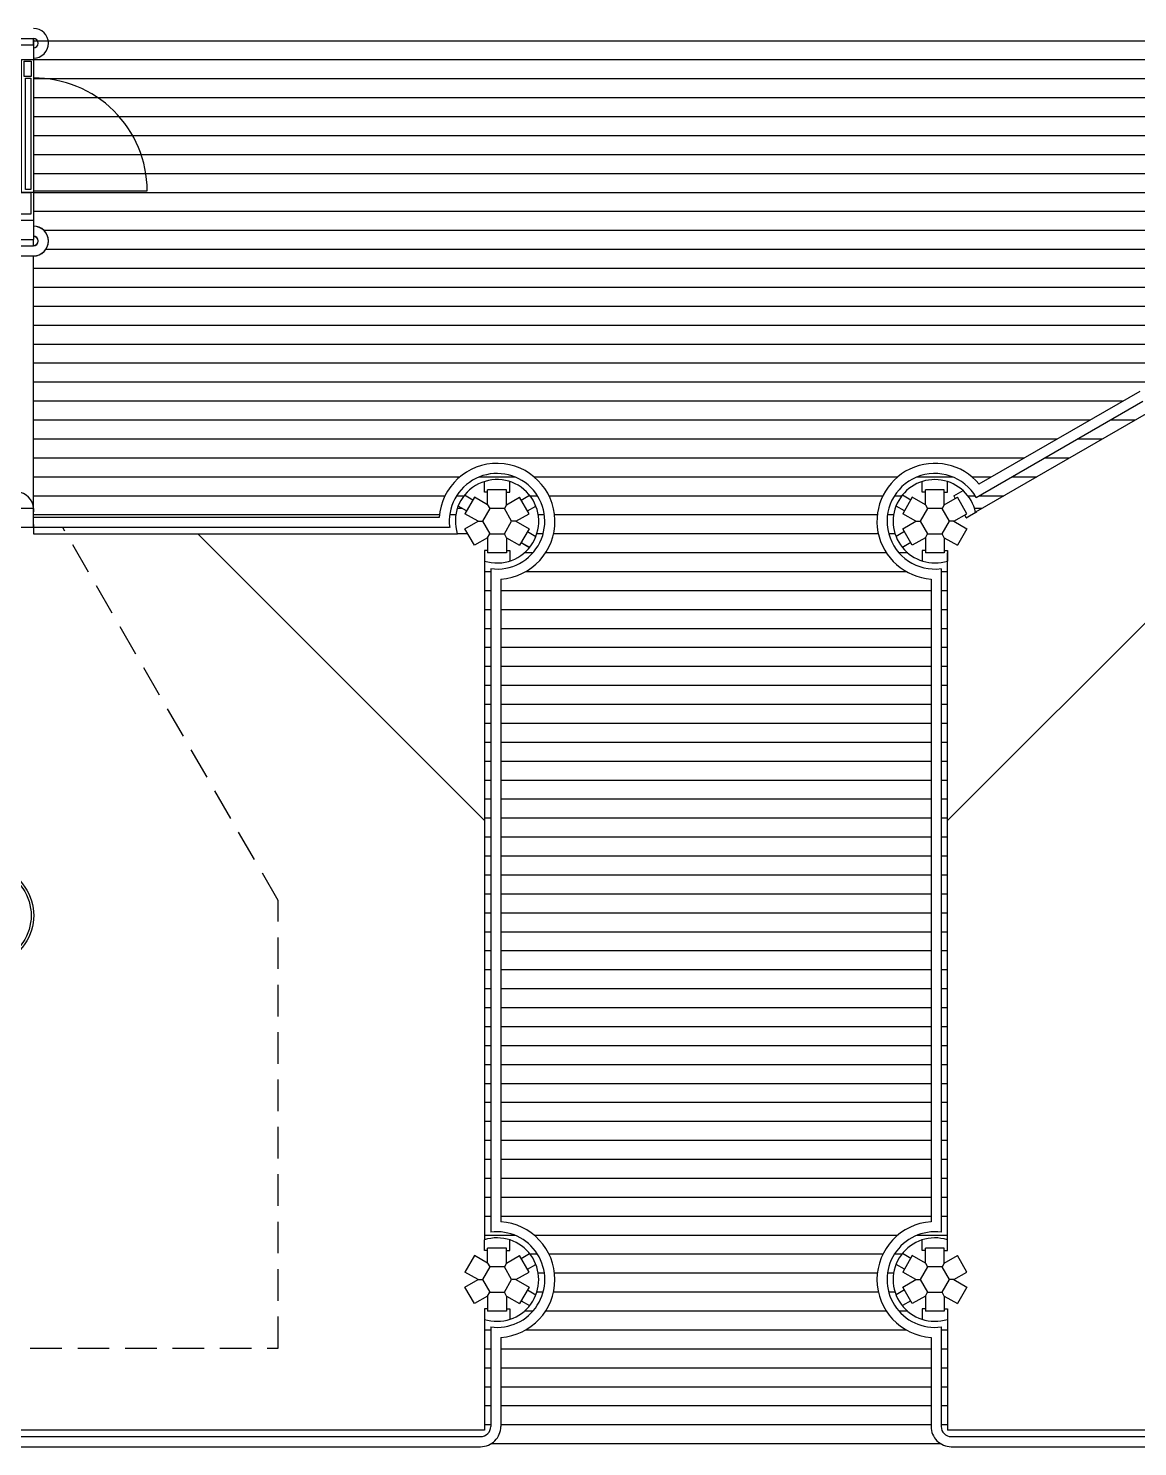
# Model space of a CAD drawing. Header units: millimetres. Extents: x 2686 to 2939, y 1294 to 1441.
# Drawn here: x 2791.86 to 2800.63, y 1316.18 to 1327.4 of the extents above; entities that cross this region are included whole.
import ezdxf

# ---------------------------------------------------------------- set-up
doc = ezdxf.new("R2010")
doc.units = ezdxf.units.MM
doc.linetypes.add('DASHED', pattern=[19.05, 12.7, -6.35])
doc.linetypes.add('HIDDEN', pattern=[0.375, 0.25, -0.125])
for name, color, linetype in [('AR-ALV-C', 2, 'Continuous'), ('AR-CORRIMAO-guardacorpo-V1', 64, 'Continuous'), ('AR-CORRIMAO-V', 52, 'Continuous'), ('AR-CORRIMAO-V1', 52, 'Continuous'), ('AR-ELEV1', 2, 'Continuous'), ('AR-ELEV2', 2, 'Continuous'), ('AR-ELEV3', 2, 'Continuous'), ('AR-ELEVADOR', 1, 'Continuous'), ('AR-ESTMA-C', 1, 'Continuous'), ('AR-ESTMA-V', 2, 'Continuous'), ('ar-piso-tabua', 1, 'Continuous'), ('AR-PISO-V', 1, 'Continuous'), ('AR-PISO-V1', 1, 'Continuous'), ('AR-PISO-V2', 2, 'Continuous'), ('AR-PROJ', 1, 'HIDDEN'), ('EQUIPAMENTO', 2, 'Continuous'), ('PLAT-CONG', 7, 'Continuous'), ('projeção', 1, 'DASHED')]:
    doc.layers.add(name, color=color, linetype=linetype)

# ---------------------------------------------------------------- blocks, each defined once
blk = doc.blocks.new('elev-plataforma-planta')
at = {"layer": 'AR-ELEV1'}
for p, q in [((0.312, 1.31), (0.312, 0.113)), ((1.102, 1.27), (0.312, 1.27)), ((1.102, 1.29), (1.102, 0.113)), ((1.142, 1.29), (1.102, 1.29)), ((1.142, 1.29), (1.142, 0.113)), ((1.142, 1.27), (1.162, 1.27)), ((0.05, 1.209), (0.258, 1.209)), ((0.203, 1.083), (0.258, 1.209)), ((0.258, 1.209), (0.258, 0.218)), ((0.053, 1.083), (0.203, 1.083)), ((0.203, 1.083), (0.203, 0.342)), ((0.203, 0.342), (0.053, 0.342)), ((0.258, 0.218), (0.203, 0.342)), ((0.258, 0.218), (0.05, 0.218))]:
    blk.add_line(p, q, dxfattribs=at)
at = {"layer": 'AR-ELEV1', "color": 1}
for p, q in [((0.312, 1.086), (0.338, 1.073)), ((0.313, 1.12), (0.368, 1.091)), ((0.355, 1.046), (0.355, 0.369)), ((0.385, 1.064), (0.385, 0.351)), ((0.312, 0.329), (0.338, 0.343)), ((0.313, 0.296), (0.368, 0.324))]:
    blk.add_line(p, q, dxfattribs=at)
at = {"layer": 'AR-ELEV1'}
blk.add_lwpolyline([(1.14, 0.073), (1.261, 0.073), (1.261, 0.018), (1.14, 0.018)], close=True, dxfattribs=at)
blk.add_circle((0.123, 0.715), 0.0578, dxfattribs=at)
at = {"layer": 'AR-ELEV1', "color": 1}
for centre, start, end in [((0.325, 1.046), 0, 62.7325), ((0.355, 1.064), 0, 62.7325), ((0.325, 0.369), 297.2675, 0), ((0.355, 0.351), 297.2675, 0)]:
    blk.add_arc(centre, 0.03, start, end, dxfattribs=at)
at = {"layer": 'AR-ELEV2'}
for p, q in [((1.162, 1.31), (0.272, 1.31)), ((0.272, 1.31), (0.272, 0.113)), ((1.162, 1.31), (1.162, 0.113)), ((0.272, 0.113), (0.312, 0.113)), ((0.312, 0.113), (1.102, 0.113)), ((1.102, 0.113), (1.162, 0.113))]:
    blk.add_line(p, q, dxfattribs=at)
for points in [[(0.05, 0.206), (0.221, 0.206), (0.221, 0.021), (0.05, 0.021)], [(0.221, 0.094), (1.274, 0.094), (1.274, 0), (0.221, 0)]]:
    blk.add_lwpolyline(points, close=True, dxfattribs=at)
at = {"layer": 'AR-ELEV3'}
for p, q in [((0, 0), (0, 1.384)), ((0, 1.384), (1.24, 1.384)), ((0.05, 0.218), (0.05, 1.384)), ((1.24, 0.094), (1.24, 1.384)), ((0.05, 1.334), (1.19, 1.334)), ((1.19, 0.094), (1.19, 1.334)), ((0.221, 0), (0, 0))]:
    blk.add_line(p, q, dxfattribs=at)
blk.add_lwpolyline([(0.245, 0.063), (1.125, 0.063), (1.125, 0.021), (0.245, 0.021)], close=True, dxfattribs=at)
at = {"layer": 'projeção'}
blk.add_line((0.235, 0), (0.235, -0.9), dxfattribs=at)
blk.add_arc((0.234, -0.008), 0.892, 270.0946, 0.5456, dxfattribs=at)
blk = doc.blocks.new('pilar15')
at = {"layer": 'AR-ESTMA-C'}
for p, q in [((0.075, 0.25), (-0.075, 0.25)), ((-0.075, 0.13), (-0.075, 0.25)), ((0.075, 0.13), (0.075, 0.25)), ((-0.179, 0.19), (-0.254, 0.06)), ((-0.075, 0.13), (-0.179, 0.19)), ((-0.075, 0.13), (-0.058, 0.1)), ((0.075, 0.13), (0.058, 0.1)), ((0.075, 0.13), (0.179, 0.19)), ((0.254, 0.06), (0.179, 0.19)), ((-0.15, 0), (-0.254, 0.06)), ((-0.254, -0.06), (-0.15, 0)), ((-0.15, 0), (-0.115, 0)), ((0.15, 0), (0.115, 0)), ((0.15, 0), (0.254, 0.06)), ((0.15, 0), (0.254, -0.06)), ((-0.179, -0.19), (-0.254, -0.06)), ((-0.075, -0.13), (-0.058, -0.1)), ((0.075, -0.13), (0.058, -0.1)), ((0.254, -0.06), (0.179, -0.19)), ((-0.075, -0.13), (-0.179, -0.19)), ((-0.075, -0.13), (-0.075, -0.25)), ((0.075, -0.13), (0.179, -0.19)), ((0.075, -0.13), (0.075, -0.25)), ((0.075, -0.25), (-0.075, -0.25))]:
    blk.add_line(p, q, dxfattribs=at)
blk.add_lwpolyline([(0.058, 0.1), (-0.058, 0.1), (-0.115, 0), (-0.058, -0.1), (0.058, -0.1), (0.115, 0)], close=True, dxfattribs=at)
blk = doc.blocks.new('A$C5F2C59A8')
at = {"layer": 'AR-ALV-C'}
for p, q in [((7.13, 16.07), (9.83, 16.07)), ((9.83, 16.07), (9.83, 15.954)), ((9.83, 14.68), (7.28, 14.68)), ((9.83, 14.68), (9.83, 14.53)), ((7.13, 14.53), (9.83, 14.53)), ((9.83, 12.4), (9.83, 12.375)), ((9.83, 12.25), (9.83, 12.4)), ((9.83, 12.275), (9.83, 12.25))]:
    blk.add_line(p, q, dxfattribs=at)
for points in [[(9.83, 12.25), (7.13, 12.25, -0.426898), (4.85, 14.53), (4.85, 14.85)], [(9.83, 12.4), (7.13, 12.4, -0.427792), (5, 14.53), (5, 14.85)]]:
    blk.add_lwpolyline(points, format="xyb", dxfattribs=at)
at = {"layer": 'AR-CORRIMAO-guardacorpo-V1'}
for p, q in [((7.18, 14.48), (9.83, 14.48)), ((7.26, 14.4), (9.83, 14.4))]:
    blk.add_line(p, q, dxfattribs=at)
for centre, radius, start in [((9.83, 14.518), 0.118, 270), ((9.83, 14.518), 0.0375, 270), ((9.7, 12.4), 0.13, 0)]:
    blk.add_arc(centre, radius, start, 90, dxfattribs=at)
at = {"layer": 'AR-CORRIMAO-V'}
for p, q in [((7.13, 16.12), (9.83, 16.12)), ((13.041, 12.33), (9.83, 12.33)), ((13.123, 12.25), (9.83, 12.25)), ((13.448, 11.925), (13.448, 6.675)), ((17.012, 11.925), (17.012, 6.675)), ((13.528, 11.843), (13.528, 6.757)), ((16.932, 11.843), (16.932, 6.757))]:
    blk.add_line(p, q, dxfattribs=at)
for centre, radius, start, end in [((9.83, 16.082), 0.118, 270, 90), ((9.83, 16.082), 0.0375, 270, 90), ((13.498, 12.3), 0.458, 273.7542, 176.2509), ((16.962, 12.3), 0.458, 40.0553, 266.2461), ((13.498, 12.3), 0.378, 262.4033, 187.6029), ((16.962, 12.3), 0.378, 30.0003, 277.5971)]:
    blk.add_arc(centre, radius, start, end, dxfattribs=at)
at = {"layer": 'AR-CORRIMAO-V1'}
for p, q in [((17.29, 12.489), (18.608, 13.25)), ((17.313, 12.595), (18.586, 13.33))]:
    blk.add_line(p, q, dxfattribs=at)
at = {"layer": 'AR-ESTMA-V', "ltscale": 0.25}
for p, q in [((13.398, 12.53), (13.398, 12.615)), ((13.598, 12.53), (13.598, 12.615)), ((16.862, 12.53), (16.862, 12.615)), ((17.062, 12.53), (17.062, 12.615)), ((13.307, 12.468), (13.241, 12.506)), ((13.423, 12.53), (13.398, 12.53)), ((13.573, 12.53), (13.598, 12.53)), ((13.69, 12.468), (13.756, 12.506)), ((16.771, 12.468), (16.705, 12.506)), ((16.887, 12.53), (16.862, 12.53)), ((17.037, 12.53), (17.062, 12.53)), ((17.111, 12.502), (17.185, 12.544)), ((17.111, 12.502), (17.124, 12.48)), ((13.225, 12.4), (13.184, 12.4)), ((13.257, 12.382), (13.191, 12.42)), ((13.74, 12.382), (13.806, 12.42)), ((16.721, 12.382), (16.655, 12.42)), ((17.211, 12.328), (17.199, 12.35)), ((17.211, 12.328), (17.295, 12.377)), ((13.267, 12.2), (13.184, 12.2)), ((13.69, 12.132), (13.756, 12.094)), ((13.74, 12.218), (13.806, 12.18)), ((16.721, 12.218), (16.655, 12.18)), ((16.771, 12.132), (16.705, 12.094)), ((13.398, 12.07), (13.398, 11.986)), ((13.423, 12.07), (13.398, 12.07)), ((13.573, 12.07), (13.598, 12.07)), ((13.598, 12.07), (13.598, 11.986)), ((16.862, 12.07), (16.862, 11.986)), ((16.887, 12.07), (16.862, 12.07)), ((17.037, 12.07), (17.062, 12.07)), ((17.062, 12.07), (17.062, 11.986))]:
    blk.add_line(p, q, dxfattribs=at)
at = {"layer": 'ar-piso-tabua'}
for p, q in [((20.426, 16.1), (9.83, 16.1)), ((20.426, 15.95), (9.83, 15.95)), ((20.426, 15.8), (9.83, 15.8)), ((20.386, 15.65), (9.83, 15.65)), ((20.426, 15.5), (9.83, 15.5)), ((20.426, 15.35), (9.83, 15.35)), ((20.426, 15.2), (9.83, 15.2)), ((20.426, 15.05), (9.83, 15.05)), ((20.426, 14.9), (9.83, 14.9)), ((20.426, 14.75), (9.83, 14.75)), ((20.426, 14.6), (9.914, 14.6)), ((20.426, 14.45), (9.926, 14.45)), ((20.426, 14.3), (9.83, 14.3)), ((20.426, 14.15), (9.83, 14.15)), ((20.426, 14), (9.83, 14)), ((20.426, 13.85), (9.83, 13.85)), ((20.426, 13.7), (9.83, 13.7)), ((20.426, 13.55), (9.83, 13.55)), ((20.426, 13.4), (9.83, 13.4)), ((18.448, 13.25), (9.83, 13.25)), ((18.188, 13.1), (9.83, 13.1)), ((18.548, 13.1), (18.348, 13.1)), ((17.928, 12.95), (9.83, 12.95)), ((18.288, 12.95), (18.088, 12.95)), ((17.668, 12.8), (9.83, 12.8)), ((18.028, 12.8), (17.828, 12.8)), ((13.202, 12.65), (9.83, 12.65)), ((13.642, 12.65), (13.355, 12.65)), ((13.642, 12.65), (13.641, 12.65)), ((16.666, 12.65), (13.794, 12.65)), ((17.106, 12.65), (16.819, 12.65)), ((17.408, 12.65), (17.257, 12.65)), ((17.768, 12.65), (17.568, 12.65)), ((13.086, 12.5), (9.83, 12.5)), ((13.236, 12.5), (13.177, 12.5)), ((13.819, 12.5), (13.761, 12.5)), ((16.55, 12.5), (13.91, 12.5)), ((16.7, 12.5), (16.641, 12.5)), ((17.283, 12.5), (17.225, 12.5)), ((17.509, 12.5), (17.309, 12.5)), ((13.043, 12.35), (9.83, 12.35)), ((13.172, 12.35), (13.123, 12.35)), ((13.873, 12.35), (13.824, 12.35)), ((16.507, 12.35), (13.954, 12.35)), ((16.636, 12.35), (16.587, 12.35)), ((17.335, 12.4), (17.277, 12.4)), ((13.873, 12.25), (13.873, 12.25)), ((13.873, 12.25), (13.873, 12.25)), ((16.587, 12.25), (16.587, 12.25)), ((13.863, 12.2), (13.813, 12.2)), ((16.515, 12.2), (13.945, 12.2)), ((16.648, 12.2), (16.597, 12.2)), ((13.782, 12.05), (13.713, 12.05)), ((13.819, 12.1), (13.819, 12.1)), ((13.819, 12.1), (13.819, 12.1)), ((16.578, 12.05), (13.882, 12.05)), ((16.641, 12.1), (16.641, 12.1)), ((16.747, 12.05), (16.678, 12.05)), ((13.448, 11.9), (13.398, 11.9)), ((13.642, 11.95), (13.641, 11.95)), ((13.642, 11.95), (13.641, 11.95)), ((16.739, 11.9), (13.722, 11.9)), ((16.819, 11.95), (16.819, 11.95)), ((17.062, 11.9), (17.012, 11.9)), ((13.448, 11.75), (13.398, 11.75)), ((16.932, 11.75), (13.528, 11.75)), ((17.062, 11.75), (17.012, 11.75)), ((13.448, 11.6), (13.398, 11.6)), ((16.932, 11.6), (13.528, 11.6)), ((17.062, 11.6), (17.012, 11.6)), ((13.448, 11.45), (13.398, 11.45)), ((16.932, 11.45), (13.528, 11.45)), ((17.062, 11.45), (17.012, 11.45)), ((13.448, 11.3), (13.398, 11.3)), ((16.932, 11.3), (13.528, 11.3)), ((17.062, 11.3), (17.012, 11.3)), ((13.448, 11.15), (13.398, 11.15)), ((16.932, 11.15), (13.528, 11.15)), ((17.062, 11.15), (17.012, 11.15)), ((13.448, 11), (13.398, 11)), ((16.932, 11), (13.528, 11)), ((17.062, 11), (17.012, 11)), ((13.448, 10.85), (13.398, 10.85)), ((16.932, 10.85), (13.528, 10.85)), ((17.062, 10.85), (17.012, 10.85)), ((13.448, 10.7), (13.398, 10.7)), ((16.932, 10.7), (13.528, 10.7)), ((17.062, 10.7), (17.012, 10.7)), ((13.448, 10.55), (13.398, 10.55)), ((16.932, 10.55), (13.528, 10.55)), ((17.062, 10.55), (17.012, 10.55)), ((13.448, 10.4), (13.398, 10.4)), ((16.932, 10.4), (13.528, 10.4)), ((17.062, 10.4), (17.012, 10.4)), ((13.448, 10.25), (13.398, 10.25)), ((16.932, 10.25), (13.528, 10.25)), ((17.062, 10.25), (17.012, 10.25)), ((13.448, 10.1), (13.398, 10.1)), ((16.932, 10.1), (13.528, 10.1)), ((17.062, 10.1), (17.012, 10.1)), ((13.448, 9.95), (13.398, 9.95)), ((16.932, 9.95), (13.528, 9.95)), ((17.062, 9.95), (17.012, 9.95)), ((13.448, 9.8), (13.398, 9.8)), ((16.932, 9.8), (13.528, 9.8)), ((17.062, 9.8), (17.012, 9.8)), ((13.448, 9.65), (13.398, 9.65)), ((16.932, 9.65), (13.528, 9.65)), ((17.062, 9.65), (17.012, 9.65)), ((13.448, 9.5), (13.398, 9.5)), ((16.932, 9.5), (13.528, 9.5)), ((17.062, 9.5), (17.012, 9.5)), ((13.448, 9.35), (13.398, 9.35)), ((16.932, 9.35), (13.528, 9.35)), ((17.062, 9.35), (17.012, 9.35)), ((13.448, 9.2), (13.398, 9.2)), ((16.932, 9.2), (13.528, 9.2)), ((17.062, 9.2), (17.012, 9.2)), ((13.448, 9.05), (13.398, 9.05)), ((16.932, 9.05), (13.528, 9.05)), ((17.062, 9.05), (17.012, 9.05)), ((13.448, 8.9), (13.398, 8.9)), ((16.932, 8.9), (13.528, 8.9)), ((17.062, 8.9), (17.012, 8.9)), ((13.448, 8.75), (13.398, 8.75)), ((16.932, 8.75), (13.528, 8.75)), ((17.062, 8.75), (17.012, 8.75)), ((13.448, 8.6), (13.398, 8.6)), ((16.932, 8.6), (13.528, 8.6)), ((17.062, 8.6), (17.012, 8.6)), ((13.448, 8.45), (13.398, 8.45)), ((16.932, 8.45), (13.528, 8.45)), ((17.062, 8.45), (17.012, 8.45)), ((13.448, 8.3), (13.398, 8.3)), ((16.932, 8.3), (13.528, 8.3)), ((17.062, 8.3), (17.012, 8.3)), ((13.448, 8.15), (13.398, 8.15)), ((16.932, 8.15), (13.528, 8.15)), ((17.062, 8.15), (17.012, 8.15)), ((13.448, 8), (13.398, 8)), ((16.932, 8), (13.528, 8)), ((17.062, 8), (17.012, 8)), ((13.448, 7.85), (13.398, 7.85)), ((16.932, 7.85), (13.528, 7.85)), ((17.062, 7.85), (17.012, 7.85))]:
    blk.add_line(p, q, dxfattribs=at)
at = {"layer": 'AR-PISO-V'}
for p, q in [((17.062, 9.932), (20.33, 13.2)), ((13.398, 9.932), (11.13, 12.2))]:
    blk.add_line(p, q, dxfattribs=at)
at = {"layer": 'AR-PISO-V1'}
for p, q in [((9.83, 16.12), (9.83, 16.07)), ((9.83, 16.07), (9.83, 16.12)), ((9.83, 14.48), (9.83, 14.53)), ((18.721, 13.2), (17.285, 12.371)), ((9.83, 12.25), (9.83, 12.2)), ((9.83, 12.2), (13.184, 12.2)), ((17.062, 6.55), (17.062, 12.05)), ((13.398, 11.986), (13.398, 6.614))]:
    blk.add_line(p, q, dxfattribs=at)
for centre, start, end in [((13.498, 12.3), 252.3606, 197.6468), ((16.962, 12.3), 12.3606, 287.6399)]:
    blk.add_arc(centre, 0.33, start, end, dxfattribs=at)
at = {"layer": 'AR-PISO-V2'}
blk.add_line((9.83, 12.4), (9.83, 14.4), dxfattribs=at)
at = {"layer": 'AR-PROJ'}
for p, q in [((11.766, 9.3), (10.063, 12.25)), ((11.766, 5.758), (11.766, 9.3))]:
    blk.add_line(p, q, dxfattribs=at)
at = {"layer": 'AR-ELEVADOR', "rotation": 90}
blk.add_blockref('elev-plataforma-planta', (9.83, 14.68), dxfattribs=at)
at = {"layer": 'AR-ESTMA-C', "ltscale": 0.25}
for p in [(13.498, 12.3), (16.962, 12.3)]:
    blk.add_blockref('pilar15', p, dxfattribs=at)
blk = doc.blocks.new('A$C63644613')
at = {"layer": 'AR-ALV-C'}
for p, q in [((2.28, 10.312), (4.98, 10.312)), ((4.98, 10.312), (4.98, 10.195)), ((4.98, 8.922), (2.43, 8.922)), ((4.98, 8.922), (4.98, 8.772)), ((2.28, 8.772), (4.98, 8.772)), ((4.98, 6.642), (4.98, 6.617)), ((4.98, 6.492), (4.98, 6.642)), ((4.98, 6.517), (4.98, 6.492))]:
    blk.add_line(p, q, dxfattribs=at)
for points in [[(4.98, 6.492), (2.28, 6.492, -0.426898), (0, 8.772), (0, 9.092)], [(4.98, 6.642), (2.28, 6.642, -0.427792), (0.15, 8.772), (0.15, 9.092)]]:
    blk.add_lwpolyline(points, format="xyb", dxfattribs=at)
at = {"layer": 'AR-CORRIMAO-guardacorpo-V1'}
for p, q in [((2.33, 8.722), (4.98, 8.722)), ((2.41, 8.642), (4.98, 8.642))]:
    blk.add_line(p, q, dxfattribs=at)
for centre, radius, start in [((4.98, 8.759), 0.118, 270), ((4.98, 8.759), 0.0375, 270), ((4.85, 6.642), 0.13, 0)]:
    blk.add_arc(centre, radius, start, 90, dxfattribs=at)
at = {"layer": 'AR-CORRIMAO-V'}
for p, q in [((2.28, 10.362), (4.98, 10.362)), ((8.191, 6.572), (4.98, 6.572)), ((8.273, 6.492), (4.98, 6.492)), ((8.598, 6.167), (8.598, 0.917)), ((8.678, 6.085), (8.678, 0.999)), ((12.082, 6.085), (12.082, 0.999)), ((12.162, 6.167), (12.162, 0.917))]:
    blk.add_line(p, q, dxfattribs=at)
for centre, radius, start, end in [((4.98, 10.324), 0.118, 270, 90), ((4.98, 10.324), 0.0375, 270, 90), ((8.648, 6.542), 0.458, 273.7542, 176.2509), ((12.112, 6.542), 0.458, 40.0553, 266.2461), ((8.648, 6.542), 0.378, 262.4033, 187.6029), ((12.112, 6.542), 0.378, 30.0003, 277.5971), ((8.648, 0.542), 0.378, 262.4033, 97.5967), ((8.648, 0.542), 0.458, 273.7542, 86.2458), ((12.112, 0.542), 0.458, 93.7539, 266.2461), ((12.112, 0.542), 0.378, 82.4029, 277.5971)]:
    blk.add_arc(centre, radius, start, end, dxfattribs=at)
at = {"layer": 'AR-CORRIMAO-V1'}
for p, q in [((12.463, 6.837), (13.736, 7.572)), ((12.44, 6.731), (13.758, 7.492))]:
    blk.add_line(p, q, dxfattribs=at)
at = {"layer": 'AR-ESTMA-V', "ltscale": 0.25}
for p, q in [((8.548, 6.772), (8.548, 6.856)), ((8.748, 6.772), (8.748, 6.856)), ((12.012, 6.772), (12.012, 6.856)), ((12.212, 6.772), (12.212, 6.856)), ((8.457, 6.71), (8.391, 6.748)), ((8.573, 6.772), (8.548, 6.772)), ((8.723, 6.772), (8.748, 6.772)), ((8.84, 6.71), (8.906, 6.748)), ((11.921, 6.71), (11.855, 6.748)), ((12.037, 6.772), (12.012, 6.772)), ((12.187, 6.772), (12.212, 6.772)), ((12.261, 6.743), (12.335, 6.786)), ((12.261, 6.743), (12.274, 6.722)), ((8.375, 6.642), (8.334, 6.642)), ((8.407, 6.624), (8.341, 6.662)), ((8.89, 6.624), (8.956, 6.662)), ((11.871, 6.624), (11.805, 6.662)), ((12.361, 6.57), (12.349, 6.592)), ((12.361, 6.57), (12.445, 6.618)), ((8.417, 6.442), (8.334, 6.442)), ((8.89, 6.46), (8.956, 6.422)), ((11.871, 6.46), (11.805, 6.422)), ((8.548, 6.312), (8.548, 6.227)), ((8.573, 6.312), (8.548, 6.312)), ((8.723, 6.312), (8.748, 6.312)), ((8.748, 6.312), (8.748, 6.227)), ((8.84, 6.374), (8.906, 6.335)), ((11.921, 6.374), (11.855, 6.335)), ((12.012, 6.312), (12.012, 6.227)), ((12.037, 6.312), (12.012, 6.312)), ((12.187, 6.312), (12.212, 6.312)), ((12.212, 6.312), (12.212, 6.227)), ((8.548, 0.772), (8.548, 0.856)), ((8.748, 0.772), (8.748, 0.856)), ((12.012, 0.772), (12.012, 0.856)), ((12.212, 0.772), (12.212, 0.856)), ((8.573, 0.772), (8.548, 0.772)), ((8.723, 0.772), (8.748, 0.772)), ((8.84, 0.71), (8.906, 0.748)), ((11.921, 0.71), (11.855, 0.748)), ((12.037, 0.772), (12.012, 0.772)), ((12.187, 0.772), (12.212, 0.772)), ((8.89, 0.624), (8.956, 0.662)), ((11.871, 0.624), (11.805, 0.662))]:
    blk.add_line(p, q, dxfattribs=at)
at = {"layer": 'ar-piso-tabua'}
for p, q in [((15.576, 10.342), (4.98, 10.342)), ((15.576, 10.192), (4.98, 10.192)), ((15.576, 10.042), (4.98, 10.042)), ((15.536, 9.892), (4.98, 9.892)), ((15.576, 9.742), (4.98, 9.742)), ((15.576, 9.592), (4.98, 9.592)), ((15.576, 9.442), (4.98, 9.442)), ((15.576, 9.292), (4.98, 9.292)), ((15.576, 9.142), (4.98, 9.142)), ((15.576, 8.992), (4.98, 8.992)), ((15.576, 8.842), (5.064, 8.842)), ((15.576, 8.692), (5.076, 8.692)), ((15.576, 8.542), (4.98, 8.542)), ((15.576, 8.392), (4.98, 8.392)), ((15.576, 8.242), (4.98, 8.242)), ((15.576, 8.092), (4.98, 8.092)), ((15.576, 7.942), (4.98, 7.942)), ((15.576, 7.792), (4.98, 7.792)), ((15.576, 7.642), (4.98, 7.642)), ((13.598, 7.492), (4.98, 7.492)), ((13.338, 7.342), (4.98, 7.342)), ((13.698, 7.342), (13.498, 7.342)), ((13.078, 7.192), (4.98, 7.192)), ((13.438, 7.192), (13.238, 7.192)), ((12.818, 7.042), (4.98, 7.042)), ((13.178, 7.042), (12.978, 7.042)), ((8.352, 6.892), (4.98, 6.892)), ((8.792, 6.892), (8.505, 6.892)), ((8.792, 6.892), (8.791, 6.892)), ((11.816, 6.892), (8.944, 6.892)), ((12.256, 6.892), (11.969, 6.892)), ((12.558, 6.892), (12.407, 6.892)), ((12.918, 6.892), (12.718, 6.892)), ((8.236, 6.742), (4.98, 6.742)), ((8.386, 6.742), (8.327, 6.742)), ((8.969, 6.742), (8.911, 6.742)), ((11.7, 6.742), (9.06, 6.742)), ((11.85, 6.742), (11.791, 6.742)), ((12.433, 6.742), (12.375, 6.742)), ((12.659, 6.742), (12.459, 6.742)), ((12.485, 6.642), (12.427, 6.642)), ((8.193, 6.592), (4.98, 6.592)), ((8.322, 6.592), (8.273, 6.592)), ((9.023, 6.592), (8.974, 6.592)), ((11.657, 6.592), (9.104, 6.592)), ((11.786, 6.592), (11.737, 6.592)), ((9.013, 6.442), (8.963, 6.442)), ((9.023, 6.492), (9.023, 6.492)), ((9.023, 6.492), (9.023, 6.492)), ((11.665, 6.442), (9.095, 6.442)), ((11.737, 6.492), (11.737, 6.492)), ((11.798, 6.442), (11.747, 6.442)), ((8.932, 6.292), (8.863, 6.292)), ((8.969, 6.342), (8.969, 6.342)), ((8.969, 6.342), (8.969, 6.342)), ((11.728, 6.292), (9.032, 6.292)), ((11.791, 6.342), (11.791, 6.342)), ((11.897, 6.292), (11.828, 6.292)), ((8.792, 6.192), (8.791, 6.192)), ((8.792, 6.192), (8.791, 6.192)), ((11.969, 6.192), (11.969, 6.192)), ((8.598, 6.142), (8.548, 6.142)), ((11.889, 6.142), (8.872, 6.142)), ((12.212, 6.142), (12.162, 6.142)), ((8.598, 5.992), (8.548, 5.992)), ((12.082, 5.992), (8.678, 5.992)), ((12.212, 5.992), (12.162, 5.992)), ((8.598, 5.842), (8.548, 5.842)), ((12.082, 5.842), (8.678, 5.842)), ((12.212, 5.842), (12.162, 5.842)), ((8.598, 5.692), (8.548, 5.692)), ((12.082, 5.692), (8.678, 5.692)), ((12.212, 5.692), (12.162, 5.692)), ((8.598, 5.542), (8.548, 5.542)), ((12.082, 5.542), (8.678, 5.542)), ((12.212, 5.542), (12.162, 5.542)), ((8.598, 5.392), (8.548, 5.392)), ((12.082, 5.392), (8.678, 5.392)), ((12.212, 5.392), (12.162, 5.392)), ((8.598, 5.242), (8.548, 5.242)), ((12.082, 5.242), (8.678, 5.242)), ((12.212, 5.242), (12.162, 5.242)), ((8.598, 5.092), (8.548, 5.092)), ((12.082, 5.092), (8.678, 5.092)), ((12.212, 5.092), (12.162, 5.092)), ((8.598, 4.942), (8.548, 4.942)), ((12.082, 4.942), (8.678, 4.942)), ((12.212, 4.942), (12.162, 4.942)), ((8.598, 4.792), (8.548, 4.792)), ((12.082, 4.792), (8.678, 4.792)), ((12.212, 4.792), (12.162, 4.792)), ((8.598, 4.642), (8.548, 4.642)), ((12.082, 4.642), (8.678, 4.642)), ((12.212, 4.642), (12.162, 4.642)), ((8.598, 4.492), (8.548, 4.492)), ((12.082, 4.492), (8.678, 4.492)), ((12.212, 4.492), (12.162, 4.492)), ((8.598, 4.342), (8.548, 4.342)), ((12.082, 4.342), (8.678, 4.342)), ((12.212, 4.342), (12.162, 4.342)), ((8.598, 4.192), (8.548, 4.192)), ((12.082, 4.192), (8.678, 4.192)), ((12.212, 4.192), (12.162, 4.192)), ((8.598, 4.042), (8.548, 4.042)), ((12.082, 4.042), (8.678, 4.042)), ((12.212, 4.042), (12.162, 4.042)), ((8.598, 3.892), (8.548, 3.892)), ((12.082, 3.892), (8.678, 3.892)), ((12.212, 3.892), (12.162, 3.892)), ((8.598, 3.742), (8.548, 3.742)), ((12.082, 3.742), (8.678, 3.742)), ((12.212, 3.742), (12.162, 3.742)), ((8.598, 3.592), (8.548, 3.592)), ((12.082, 3.592), (8.678, 3.592)), ((12.212, 3.592), (12.162, 3.592)), ((8.598, 3.442), (8.548, 3.442)), ((12.082, 3.442), (8.678, 3.442)), ((12.212, 3.442), (12.162, 3.442)), ((8.598, 3.292), (8.548, 3.292)), ((12.082, 3.292), (8.678, 3.292)), ((12.212, 3.292), (12.162, 3.292)), ((8.598, 3.142), (8.548, 3.142)), ((12.082, 3.142), (8.678, 3.142)), ((12.212, 3.142), (12.162, 3.142)), ((8.598, 2.992), (8.548, 2.992)), ((12.082, 2.992), (8.678, 2.992)), ((12.212, 2.992), (12.162, 2.992)), ((8.598, 2.842), (8.548, 2.842)), ((12.082, 2.842), (8.678, 2.842)), ((12.212, 2.842), (12.162, 2.842)), ((8.598, 2.692), (8.548, 2.692)), ((12.082, 2.692), (8.678, 2.692)), ((12.212, 2.692), (12.162, 2.692)), ((8.598, 2.542), (8.548, 2.542)), ((12.082, 2.542), (8.678, 2.542)), ((12.212, 2.542), (12.162, 2.542)), ((8.598, 2.392), (8.548, 2.392)), ((12.082, 2.392), (8.678, 2.392)), ((12.212, 2.392), (12.162, 2.392)), ((8.598, 2.242), (8.548, 2.242)), ((12.082, 2.242), (8.678, 2.242)), ((12.212, 2.242), (12.162, 2.242)), ((8.598, 2.092), (8.548, 2.092)), ((12.082, 2.092), (8.678, 2.092)), ((12.212, 2.092), (12.162, 2.092)), ((8.598, 1.942), (8.548, 1.942)), ((12.082, 1.942), (8.678, 1.942)), ((12.212, 1.942), (12.162, 1.942)), ((8.598, 1.792), (8.548, 1.792)), ((12.082, 1.792), (8.678, 1.792)), ((12.212, 1.792), (12.162, 1.792)), ((8.598, 1.642), (8.548, 1.642)), ((12.082, 1.642), (8.678, 1.642)), ((12.212, 1.642), (12.162, 1.642)), ((8.598, 1.492), (8.548, 1.492)), ((12.082, 1.492), (8.678, 1.492)), ((12.212, 1.492), (12.162, 1.492)), ((8.598, 1.342), (8.548, 1.342)), ((12.082, 1.342), (8.678, 1.342)), ((12.212, 1.342), (12.162, 1.342)), ((8.598, 1.192), (8.548, 1.192)), ((12.082, 1.192), (8.678, 1.192)), ((12.212, 1.192), (12.162, 1.192)), ((8.598, 1.042), (8.548, 1.042)), ((12.082, 1.042), (8.678, 1.042)), ((12.212, 1.042), (12.162, 1.042)), ((12.212, 1.042), (12.162, 1.042)), ((8.791, 0.892), (8.548, 0.892)), ((8.792, 0.892), (8.791, 0.892)), ((11.816, 0.892), (8.944, 0.892)), ((12.212, 0.892), (11.969, 0.892)), ((8.969, 0.742), (8.911, 0.742)), ((8.969, 0.742), (8.969, 0.742)), ((11.7, 0.742), (9.06, 0.742)), ((11.85, 0.742), (11.791, 0.742)), ((9.023, 0.592), (8.974, 0.592)), ((9.023, 0.592), (9.023, 0.592)), ((11.657, 0.592), (9.104, 0.592)), ((11.786, 0.592), (11.737, 0.592))]:
    blk.add_line(p, q, dxfattribs=at)
at = {"layer": 'AR-PISO-V'}
for p, q in [((12.212, 4.174), (15.48, 7.442)), ((8.548, 4.174), (6.28, 6.442))]:
    blk.add_line(p, q, dxfattribs=at)
at = {"layer": 'AR-PISO-V1'}
for p, q in [((4.98, 10.362), (4.98, 10.312)), ((4.98, 10.312), (4.98, 10.362)), ((4.98, 8.722), (4.98, 8.772)), ((13.871, 7.442), (12.435, 6.613)), ((4.98, 6.492), (4.98, 6.442)), ((4.98, 6.442), (8.334, 6.442)), ((12.212, 0.792), (12.212, 6.292)), ((8.548, 6.227), (8.548, 0.856))]:
    blk.add_line(p, q, dxfattribs=at)
for centre, start, end in [((8.648, 6.542), 252.3606, 197.6468), ((12.112, 6.542), 12.3606, 287.6399), ((8.648, 0.542), 252.3606, 107.6394), ((12.112, 0.542), 72.3601, 287.6399)]:
    blk.add_arc(centre, 0.33, start, end, dxfattribs=at)
at = {"layer": 'AR-PISO-V2'}
blk.add_line((4.98, 6.642), (4.98, 8.642), dxfattribs=at)
at = {"layer": 'AR-PROJ'}
for p, q in [((6.916, 3.542), (5.213, 6.492)), ((6.916, 0), (6.916, 3.542))]:
    blk.add_line(p, q, dxfattribs=at)
at = {"layer": 'AR-ELEVADOR', "rotation": 90}
blk.add_blockref('elev-plataforma-planta', (4.98, 8.922), dxfattribs=at)
at = {"layer": 'AR-ESTMA-C', "ltscale": 0.25}
for p in [(8.648, 6.542), (12.112, 6.542), (8.648, 0.542), (12.112, 0.542)]:
    blk.add_blockref('pilar15', p, dxfattribs=at)
blk = doc.blocks.new('A$C53EB3577')
at = {"layer": 'AR-ALV-C'}
for p, q in [((2.28, 18.77), (4.98, 18.77)), ((4.98, 18.77), (4.98, 18.654)), ((4.98, 17.38), (2.43, 17.38)), ((4.98, 17.38), (4.98, 17.23)), ((2.28, 17.23), (4.98, 17.23)), ((4.98, 15.1), (4.98, 15.075)), ((4.98, 14.95), (4.98, 15.1)), ((4.98, 14.975), (4.98, 14.95))]:
    blk.add_line(p, q, dxfattribs=at)
for points in [[(4.98, 14.95), (2.28, 14.95, -0.426898), (0, 17.23), (0, 17.55)], [(4.98, 15.1), (2.28, 15.1, -0.427792), (0.15, 17.23), (0.15, 17.55)]]:
    blk.add_lwpolyline(points, format="xyb", dxfattribs=at)
at = {"layer": 'AR-CORRIMAO-guardacorpo-V1'}
for p, q in [((2.33, 17.18), (4.98, 17.18)), ((2.41, 17.1), (4.98, 17.1))]:
    blk.add_line(p, q, dxfattribs=at)
for centre, radius, start in [((4.98, 17.218), 0.118, 270), ((4.98, 17.218), 0.0375, 270), ((4.85, 15.1), 0.13, 0)]:
    blk.add_arc(centre, radius, start, 90, dxfattribs=at)
at = {"layer": 'AR-CORRIMAO-V'}
for p, q in [((2.28, 18.82), (4.98, 18.82)), ((8.191, 15.03), (4.98, 15.03)), ((8.273, 14.95), (4.98, 14.95)), ((8.598, 14.625), (8.598, 9.375)), ((12.162, 14.625), (12.162, 9.375)), ((8.678, 14.543), (8.678, 9.457)), ((12.082, 14.543), (12.082, 9.457)), ((8.598, 8.625), (8.598, 7.838)), ((8.678, 8.543), (8.678, 7.838)), ((12.082, 8.543), (12.082, 7.838)), ((12.162, 8.625), (12.162, 7.838)), ((4.205, 7.758), (8.518, 7.758)), ((12.242, 7.758), (16.555, 7.758)), ((4.205, 7.678), (8.518, 7.678)), ((12.242, 7.678), (16.555, 7.678))]:
    blk.add_line(p, q, dxfattribs=at)
for centre, radius, start, end in [((4.98, 18.782), 0.118, 270, 90), ((4.98, 18.782), 0.0375, 270, 90), ((8.648, 15), 0.458, 273.7542, 176.2509), ((8.648, 15), 0.378, 262.4033, 187.6029), ((12.112, 15), 0.458, 40.0553, 266.2461), ((12.112, 15), 0.378, 30.0003, 277.5971), ((8.648, 9), 0.458, 273.7542, 86.2458), ((12.112, 9), 0.458, 93.7539, 266.2461), ((8.648, 9), 0.378, 262.4033, 97.5967), ((12.112, 9), 0.378, 82.4029, 277.5971), ((8.518, 7.838), 0.08, 269.9915, 0), ((8.518, 7.838), 0.16, 269.9974, 0.0026), ((12.242, 7.838), 0.16, 179.9974, 270.0026), ((12.242, 7.838), 0.08, 180, 270.006)]:
    blk.add_arc(centre, radius, start, end, dxfattribs=at)
at = {"layer": 'AR-CORRIMAO-V1'}
for p, q in [((12.44, 15.189), (13.758, 15.95)), ((12.463, 15.295), (13.736, 16.03))]:
    blk.add_line(p, q, dxfattribs=at)
at = {"layer": 'AR-ESTMA-V', "ltscale": 0.25}
for p, q in [((8.548, 15.23), (8.548, 15.314)), ((8.748, 15.23), (8.748, 15.314)), ((12.012, 15.23), (12.012, 15.314)), ((12.212, 15.23), (12.212, 15.314)), ((8.457, 15.168), (8.391, 15.206)), ((8.573, 15.23), (8.548, 15.23)), ((8.723, 15.23), (8.748, 15.23)), ((8.84, 15.168), (8.906, 15.206)), ((11.921, 15.168), (11.855, 15.206)), ((12.037, 15.23), (12.012, 15.23)), ((12.187, 15.23), (12.212, 15.23)), ((12.261, 15.202), (12.335, 15.244)), ((12.261, 15.202), (12.274, 15.18)), ((8.375, 15.1), (8.334, 15.1)), ((8.407, 15.082), (8.341, 15.12)), ((8.89, 15.082), (8.956, 15.12)), ((11.871, 15.082), (11.805, 15.12)), ((12.361, 15.028), (12.349, 15.05)), ((12.361, 15.028), (12.445, 15.077)), ((8.417, 14.9), (8.334, 14.9)), ((8.84, 14.832), (8.906, 14.794)), ((8.89, 14.918), (8.956, 14.88)), ((11.871, 14.918), (11.805, 14.88)), ((11.921, 14.832), (11.855, 14.794)), ((8.548, 14.77), (8.548, 14.686)), ((8.573, 14.77), (8.548, 14.77)), ((8.723, 14.77), (8.748, 14.77)), ((8.748, 14.77), (8.748, 14.686)), ((12.012, 14.77), (12.012, 14.686)), ((12.037, 14.77), (12.012, 14.77)), ((12.187, 14.77), (12.212, 14.77)), ((12.212, 14.77), (12.212, 14.686)), ((8.548, 9.23), (8.548, 9.314)), ((8.748, 9.23), (8.748, 9.314)), ((12.012, 9.23), (12.012, 9.314)), ((12.212, 9.23), (12.212, 9.314)), ((8.573, 9.23), (8.548, 9.23)), ((8.723, 9.23), (8.748, 9.23)), ((8.84, 9.168), (8.906, 9.206)), ((11.921, 9.168), (11.855, 9.206)), ((12.037, 9.23), (12.012, 9.23)), ((12.187, 9.23), (12.212, 9.23)), ((8.89, 9.082), (8.956, 9.12)), ((11.871, 9.082), (11.805, 9.12)), ((8.89, 8.918), (8.956, 8.88)), ((11.871, 8.918), (11.805, 8.88)), ((8.548, 8.77), (8.548, 8.685)), ((8.573, 8.77), (8.548, 8.77)), ((8.723, 8.77), (8.748, 8.77)), ((8.748, 8.77), (8.748, 8.685)), ((8.84, 8.832), (8.906, 8.794)), ((11.921, 8.832), (11.855, 8.794)), ((12.012, 8.77), (12.012, 8.685)), ((12.037, 8.77), (12.012, 8.77)), ((12.187, 8.77), (12.212, 8.77)), ((12.212, 8.77), (12.212, 8.685))]:
    blk.add_line(p, q, dxfattribs=at)
at = {"layer": 'ar-piso-tabua'}
for p, q in [((15.576, 18.8), (4.98, 18.8)), ((15.576, 18.65), (4.98, 18.65)), ((15.576, 18.5), (4.98, 18.5)), ((15.536, 18.35), (4.98, 18.35)), ((15.576, 18.2), (4.98, 18.2)), ((15.576, 18.05), (4.98, 18.05)), ((15.576, 17.9), (4.98, 17.9)), ((15.576, 17.75), (4.98, 17.75)), ((15.576, 17.6), (4.98, 17.6)), ((15.576, 17.45), (4.98, 17.45)), ((15.576, 17.3), (5.064, 17.3)), ((15.576, 17.15), (5.076, 17.15)), ((15.576, 17), (4.98, 17)), ((15.576, 16.85), (4.98, 16.85)), ((15.576, 16.7), (4.98, 16.7)), ((15.576, 16.55), (4.98, 16.55)), ((15.576, 16.4), (4.98, 16.4)), ((15.576, 16.25), (4.98, 16.25)), ((15.576, 16.1), (4.98, 16.1)), ((13.598, 15.95), (4.98, 15.95)), ((13.338, 15.8), (4.98, 15.8)), ((13.698, 15.8), (13.498, 15.8)), ((13.078, 15.65), (4.98, 15.65)), ((13.438, 15.65), (13.238, 15.65)), ((12.818, 15.5), (4.98, 15.5)), ((13.178, 15.5), (12.978, 15.5)), ((8.352, 15.35), (4.98, 15.35)), ((8.792, 15.35), (8.505, 15.35)), ((8.792, 15.35), (8.791, 15.35)), ((11.816, 15.35), (8.944, 15.35)), ((12.256, 15.35), (11.969, 15.35)), ((12.558, 15.35), (12.407, 15.35)), ((12.918, 15.35), (12.718, 15.35)), ((8.236, 15.2), (4.98, 15.2)), ((8.386, 15.2), (8.327, 15.2)), ((8.969, 15.2), (8.911, 15.2)), ((11.7, 15.2), (9.06, 15.2)), ((11.85, 15.2), (11.791, 15.2)), ((12.433, 15.2), (12.375, 15.2)), ((12.659, 15.2), (12.459, 15.2)), ((8.193, 15.05), (4.98, 15.05)), ((8.322, 15.05), (8.273, 15.05)), ((9.023, 15.05), (8.974, 15.05)), ((11.657, 15.05), (9.104, 15.05)), ((11.786, 15.05), (11.737, 15.05)), ((12.485, 15.1), (12.427, 15.1)), ((9.023, 14.95), (9.023, 14.95)), ((9.023, 14.95), (9.023, 14.95)), ((11.737, 14.95), (11.737, 14.95)), ((9.013, 14.9), (8.963, 14.9)), ((11.665, 14.9), (9.095, 14.9)), ((11.798, 14.9), (11.747, 14.9)), ((8.932, 14.75), (8.863, 14.75)), ((8.969, 14.8), (8.969, 14.8)), ((8.969, 14.8), (8.969, 14.8)), ((11.728, 14.75), (9.032, 14.75)), ((11.791, 14.8), (11.791, 14.8)), ((11.897, 14.75), (11.828, 14.75)), ((8.598, 14.6), (8.548, 14.6)), ((8.792, 14.65), (8.791, 14.65)), ((8.792, 14.65), (8.791, 14.65)), ((11.889, 14.6), (8.872, 14.6)), ((11.969, 14.65), (11.969, 14.65)), ((12.212, 14.6), (12.162, 14.6)), ((8.598, 14.45), (8.548, 14.45)), ((12.082, 14.45), (8.678, 14.45)), ((12.212, 14.45), (12.162, 14.45)), ((8.598, 14.3), (8.548, 14.3)), ((12.082, 14.3), (8.678, 14.3)), ((12.212, 14.3), (12.162, 14.3)), ((8.598, 14.15), (8.548, 14.15)), ((12.082, 14.15), (8.678, 14.15)), ((12.212, 14.15), (12.162, 14.15)), ((8.598, 14), (8.548, 14)), ((12.082, 14), (8.678, 14)), ((12.212, 14), (12.162, 14)), ((8.598, 13.85), (8.548, 13.85)), ((12.082, 13.85), (8.678, 13.85)), ((12.212, 13.85), (12.162, 13.85)), ((8.598, 13.7), (8.548, 13.7)), ((12.082, 13.7), (8.678, 13.7)), ((12.212, 13.7), (12.162, 13.7)), ((8.598, 13.55), (8.548, 13.55)), ((12.082, 13.55), (8.678, 13.55)), ((12.212, 13.55), (12.162, 13.55)), ((8.598, 13.4), (8.548, 13.4)), ((12.082, 13.4), (8.678, 13.4)), ((12.212, 13.4), (12.162, 13.4)), ((8.598, 13.25), (8.548, 13.25)), ((12.082, 13.25), (8.678, 13.25)), ((12.212, 13.25), (12.162, 13.25)), ((8.598, 13.1), (8.548, 13.1)), ((12.082, 13.1), (8.678, 13.1)), ((12.212, 13.1), (12.162, 13.1)), ((8.598, 12.95), (8.548, 12.95)), ((12.082, 12.95), (8.678, 12.95)), ((12.212, 12.95), (12.162, 12.95)), ((8.598, 12.8), (8.548, 12.8)), ((12.082, 12.8), (8.678, 12.8)), ((12.212, 12.8), (12.162, 12.8)), ((8.598, 12.65), (8.548, 12.65)), ((12.082, 12.65), (8.678, 12.65)), ((12.212, 12.65), (12.162, 12.65)), ((8.598, 12.5), (8.548, 12.5)), ((12.082, 12.5), (8.678, 12.5)), ((12.212, 12.5), (12.162, 12.5)), ((8.598, 12.35), (8.548, 12.35)), ((12.082, 12.35), (8.678, 12.35)), ((12.212, 12.35), (12.162, 12.35)), ((8.598, 12.2), (8.548, 12.2)), ((12.082, 12.2), (8.678, 12.2)), ((12.212, 12.2), (12.162, 12.2)), ((8.598, 12.05), (8.548, 12.05)), ((12.082, 12.05), (8.678, 12.05)), ((12.212, 12.05), (12.162, 12.05)), ((8.598, 11.9), (8.548, 11.9)), ((12.082, 11.9), (8.678, 11.9)), ((12.212, 11.9), (12.162, 11.9)), ((8.598, 11.75), (8.548, 11.75)), ((12.082, 11.75), (8.678, 11.75)), ((12.212, 11.75), (12.162, 11.75)), ((8.598, 11.6), (8.548, 11.6)), ((12.082, 11.6), (8.678, 11.6)), ((12.212, 11.6), (12.162, 11.6)), ((8.598, 11.45), (8.548, 11.45)), ((12.082, 11.45), (8.678, 11.45)), ((12.212, 11.45), (12.162, 11.45)), ((8.598, 11.3), (8.548, 11.3)), ((12.082, 11.3), (8.678, 11.3)), ((12.212, 11.3), (12.162, 11.3)), ((8.598, 11.15), (8.548, 11.15)), ((12.082, 11.15), (8.678, 11.15)), ((12.212, 11.15), (12.162, 11.15)), ((8.598, 11), (8.548, 11)), ((12.082, 11), (8.678, 11)), ((12.212, 11), (12.162, 11)), ((8.598, 10.85), (8.548, 10.85)), ((12.082, 10.85), (8.678, 10.85)), ((12.212, 10.85), (12.162, 10.85)), ((8.598, 10.7), (8.548, 10.7)), ((12.082, 10.7), (8.678, 10.7)), ((12.212, 10.7), (12.162, 10.7)), ((8.598, 10.55), (8.548, 10.55)), ((12.082, 10.55), (8.678, 10.55)), ((12.212, 10.55), (12.162, 10.55)), ((8.598, 10.4), (8.548, 10.4)), ((12.082, 10.4), (8.678, 10.4)), ((12.212, 10.4), (12.162, 10.4)), ((8.598, 10.25), (8.548, 10.25)), ((12.082, 10.25), (8.678, 10.25)), ((12.212, 10.25), (12.162, 10.25)), ((8.598, 10.1), (8.548, 10.1)), ((12.082, 10.1), (8.678, 10.1)), ((12.212, 10.1), (12.162, 10.1)), ((8.598, 9.95), (8.548, 9.95)), ((12.082, 9.95), (8.678, 9.95)), ((12.212, 9.95), (12.162, 9.95)), ((8.598, 9.8), (8.548, 9.8)), ((12.082, 9.8), (8.678, 9.8)), ((12.212, 9.8), (12.162, 9.8)), ((8.598, 9.65), (8.548, 9.65)), ((12.082, 9.65), (8.678, 9.65)), ((12.212, 9.65), (12.162, 9.65)), ((8.598, 9.5), (8.548, 9.5)), ((12.082, 9.5), (8.678, 9.5)), ((12.212, 9.5), (12.162, 9.5)), ((12.212, 9.5), (12.162, 9.5)), ((8.791, 9.35), (8.548, 9.35)), ((8.792, 9.35), (8.791, 9.35)), ((11.816, 9.35), (8.944, 9.35)), ((12.212, 9.35), (11.969, 9.35)), ((8.969, 9.2), (8.911, 9.2)), ((8.969, 9.2), (8.969, 9.2)), ((11.7, 9.2), (9.06, 9.2)), ((11.85, 9.2), (11.791, 9.2)), ((9.023, 9.05), (8.974, 9.05)), ((9.023, 9.05), (9.023, 9.05)), ((11.657, 9.05), (9.104, 9.05)), ((11.786, 9.05), (11.737, 9.05)), ((9.013, 8.9), (8.963, 8.9)), ((11.665, 8.9), (9.095, 8.9)), ((11.798, 8.9), (11.747, 8.9)), ((8.932, 8.75), (8.864, 8.75)), ((11.728, 8.75), (9.032, 8.75)), ((11.897, 8.75), (11.828, 8.75)), ((8.598, 8.6), (8.548, 8.6)), ((8.598, 8.6), (8.548, 8.6)), ((11.889, 8.6), (8.872, 8.6)), ((12.212, 8.6), (12.162, 8.6)), ((8.598, 8.45), (8.548, 8.45)), ((12.082, 8.45), (8.678, 8.45)), ((12.212, 8.45), (12.162, 8.45)), ((8.598, 8.3), (8.548, 8.3)), ((12.082, 8.3), (8.678, 8.3)), ((12.212, 8.3), (12.162, 8.3)), ((8.598, 8.15), (8.548, 8.15)), ((12.082, 8.15), (8.678, 8.15)), ((12.212, 8.15), (12.162, 8.15)), ((8.598, 8), (8.548, 8)), ((12.082, 8), (8.678, 8)), ((12.212, 8), (12.162, 8)), ((8.598, 7.85), (8.548, 7.85)), ((12.082, 7.85), (8.678, 7.85)), ((12.212, 7.85), (12.162, 7.85)), ((12.162, 7.7), (8.599, 7.7))]:
    blk.add_line(p, q, dxfattribs=at)
at = {"layer": 'AR-PISO-V'}
for p, q in [((12.212, 12.632), (15.48, 15.9)), ((8.548, 12.632), (6.28, 14.9))]:
    blk.add_line(p, q, dxfattribs=at)
at = {"layer": 'AR-PISO-V1'}
for p, q in [((4.98, 18.82), (4.98, 18.77)), ((4.98, 18.77), (4.98, 18.82)), ((4.98, 17.18), (4.98, 17.23)), ((13.871, 15.9), (12.435, 15.071)), ((4.98, 14.95), (4.98, 14.9)), ((4.98, 14.9), (8.334, 14.9)), ((12.212, 9.25), (12.212, 14.75)), ((8.548, 14.686), (8.548, 9.314)), ((8.548, 8.685), (8.548, 7.808)), ((12.212, 8.75), (12.212, 7.808)), ((8.548, 7.808), (4.205, 7.808)), ((16.555, 7.808), (12.212, 7.808))]:
    blk.add_line(p, q, dxfattribs=at)
for centre, start, end in [((8.648, 15), 252.3606, 197.6468), ((12.112, 15), 12.3606, 287.6399), ((8.648, 9), 252.3606, 107.6394), ((12.112, 9), 72.3601, 287.6399)]:
    blk.add_arc(centre, 0.33, start, end, dxfattribs=at)
at = {"layer": 'AR-PISO-V2'}
blk.add_line((4.98, 15.1), (4.98, 17.1), dxfattribs=at)
at = {"layer": 'AR-PROJ'}
for p, q in [((6.916, 12), (5.213, 14.95)), ((6.916, 8.458), (6.916, 12)), ((4.205, 8.458), (6.916, 8.458))]:
    blk.add_line(p, q, dxfattribs=at)
at = {"layer": 'AR-ELEVADOR', "rotation": 90}
blk.add_blockref('elev-plataforma-planta', (4.98, 17.38), dxfattribs=at)
at = {"layer": 'AR-ESTMA-C', "ltscale": 0.25}
for p in [(8.648, 15), (12.112, 15), (8.648, 9), (12.112, 9)]:
    blk.add_blockref('pilar15', p, dxfattribs=at)
blk = doc.blocks.new('escada tipo marinheiro')
at = {"layer": 'EQUIPAMENTO'}
for p, q in [((-0.338, 0.01), (-0.05, 0.01)), ((-0.05, 0.01), (-0.05, -0.16)), ((-0.34, -0.01), (-0.05, -0.01)), ((-0.1, -0.01), (-0.1, -0.16)), ((-0.1, -0.06), (-0.05, -0.06)), ((-0.1, -0.16), (-0.05, -0.16)), ((-0.09, -0.6), (-0.09, -0.16)), ((-0.06, -0.6), (-0.06, -0.16)), ((-0.1, -0.6), (-0.05, -0.6)), ((-0.1, -0.6), (-0.1, -0.75)), ((-0.05, -0.6), (-0.05, -0.77)), ((-0.34, -0.75), (-0.05, -0.75)), ((-0.338, -0.77), (-0.05, -0.77)), ((-0.1, -0.7), (-0.05, -0.7))]:
    blk.add_line(p, q, dxfattribs=at)
for radius, start, end in [(0.4, 77.1777, 282.8223), (0.38, 76.8427, 283.1573)]:
    blk.add_arc((-0.427, -0.38), radius, start, end, dxfattribs=at)

msp = doc.modelspace()

# ---------------------------------------------------------------- block references
at = {"layer": 'EQUIPAMENTO', "xscale": -1}
msp.add_blockref('escada tipo marinheiro', (2791.071, 1320.765), dxfattribs=at)
at = {"layer": 'PLAT-CONG'}
for name, p in [('A$C5F2C59A8', (2782.066, 1311.204)), ('A$C63644613', (2786.916, 1316.962)), ('A$C53EB3577', (2786.916, 1308.504))]:
    msp.add_blockref(name, p, dxfattribs=at)

doc.saveas('drawing.dxf')
